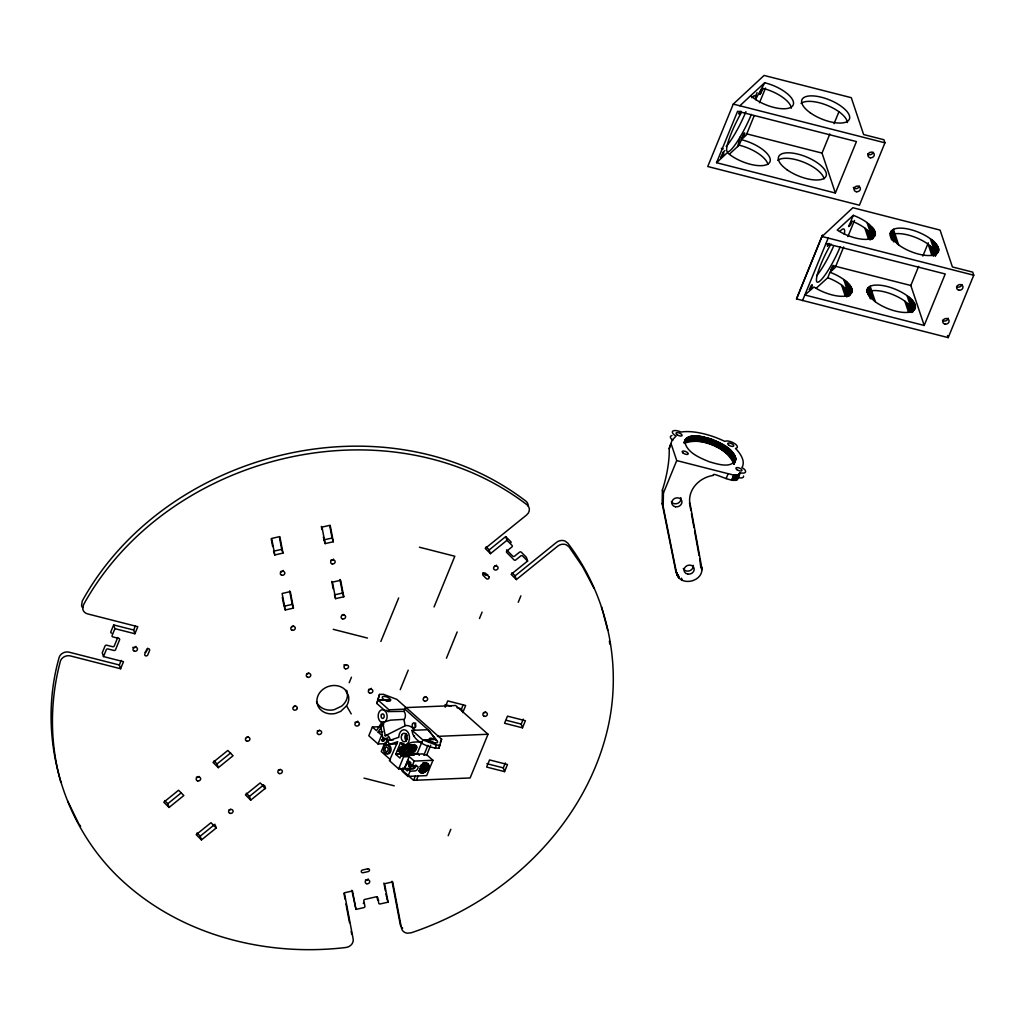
<?xml version="1.0" encoding="UTF-8"?>
<svg xmlns="http://www.w3.org/2000/svg" width="1025" height="1025" viewBox="0 0 1025 1025"><rect width="100%" height="100%" fill="white"/><g stroke="black" fill="none" stroke-linecap="round" stroke-linejoin="round"><path stroke-width="1.5" d="M383.529 738.474C387.77 740.127 378.763 742.587 383.529 738.474A1.678 1.012 -48.3 0 1 384.426 738.436L387.95 740.076L389.064 744.509L396.982 743.753M416.278 745.777L408.603 746.11L408.142 745.431C411.051 744.752 418.713 743.881 416.252 749.07C413.69 754.9 406.079 752.517 401.223 753.221C395.97 751.62 402.3 743.868 406.336 745.495L404.004 744.791L403.107 748.391L400.685 750.633L398.148 751.082L400.685 750.979L398.904 751.171M412.665 764.957C410.218 769.237 406.451 764.381 410.551 762.331M414.228 745.175C411.025 745.406 407.002 751.85 411.512 752.798M419.558 769.877C420.25 778.09 432.922 767.917 427.617 763.535A5.817 3.511 -48.3 0 0 424.517 763.676L421.237 766.252L419.558 769.877L427.566 769.544M422.236 769.647L418.879 770.954L422.146 770.364L423.299 768.673M423.338 764.009L423.338 762.984M677.077 573.654L675.513 569.887L662.163 503.493L662.393 490.027A46.112 13.825 -75.7 0 0 669.223 449.091L670.85 443.979M743.561 476.048A7.111 2.857 22.2 0 1 737.731 477.483C737.577 486.773 711.068 470.373 713.438 475.382A26.202 22.665 -18.5 0 0 689.62 501.212L701.817 568.004C703.611 581.982 679.588 587.248 676.538 572.962L663.188 506.555L663.418 493.102L662.393 490.027M735.796 459.367C733.657 448.053 720.601 443.069 711.119 439.046C703.355 436.945 688.941 431.756 684.674 441.493C686.814 452.807 699.87 457.803 709.351 461.814C717.116 463.915 731.53 469.104 735.796 459.367L733.772 464.299M700.793 567.299L699.652 558.715M671.055 443.62L676.718 460.571L728.147 473.704C730.236 473.845 739.678 478.047 739.781 472.679A7.111 2.857 22.2 0 0 745.521 471.987A7.111 2.857 22.2 0 0 741.908 467.528A50.75 20.41 22.2 0 0 735.514 448.438A7.111 2.857 22.2 0 0 734.592 443.518A7.111 2.857 22.2 0 0 724.765 441.378A44.434 17.873 22.2 0 0 681.036 432.063A7.162 2.883 22.2 0 0 672.797 431.102A7.162 2.883 22.2 0 0 676.077 436.086L672.208 440.071L669.03 448.553M389.052 744.586L397.738 741.664L389.436 760.678L398.674 768.904L404.286 768.66L409.218 756.617L414.215 761.075L432.934 760.294L426.669 775.618L407.95 776.399L402.261 771.338L403.081 767.763M759.845 94.146L760.307 92.557M432.934 760.294L426.784 754.81L423.978 754.925L422.825 753.9L401.287 754.797L399.942 758.09L395.714 754.323L400.416 742.843C408.386 743.433 407.617 751.94 401.313 753.221M401.416 746.597L406.195 746.392L407.412 747.289C406.015 754.118 416.048 748.865 414.305 744.368M422.825 765.188L422.672 766.405L421.506 766.457L422.364 764.048M422.979 764.022L423.12 762.997M423.299 769.608L425.952 766.264L426.413 762.856M411.063 754.848L411.781 754.362M739.858 473.653L737.564 479.213M382.914 725.2L381.979 722.522A6.458 4.446 87.6 0 1 378.199 716.219L378.212 715.463A6.458 4.446 87.6 0 1 380.121 710.748L381.108 710.043A6.458 4.446 87.6 0 1 387.04 715.322L387.091 716.872A6.458 4.446 87.6 0 1 385.182 721.6L383.914 721.908L383.337 725.444L385.208 735.783L405.618 725.559A17.438 12.005 87.6 0 1 414.715 730.172M408.386 764.74L409.308 763.1L407.732 763.164M825.945 243.54L945.229 273.983L924.191 325.45L804.894 295.008L813.94 287A25.843 10.391 22.2 0 0 849.007 295.123C856.464 291.01 848.405 282.362 843.78 279.53A25.843 10.391 22.2 0 0 830.929 272.624L829.981 272.278L827.739 277.749L816.207 288.204M875.273 235.084L873.838 229.267L867.073 222.592A25.843 10.391 22.2 0 0 854.222 215.686L853.274 215.34L837.233 230.061A25.843 10.391 22.2 0 0 872.288 238.184L875.273 235.084L872.877 227.947M866.996 290.395L867.586 288.435L870.161 286.257A25.843 10.391 22.2 0 1 907.087 295.687C911.712 298.518 919.771 307.167 912.301 311.28A25.843 10.391 22.2 0 1 875.376 301.85L868.598 295.187L866.996 290.395L868.598 295.187M890.289 233.457L890.879 231.496L893.441 229.331A25.843 10.391 22.2 0 1 930.38 238.748C934.992 241.58 943.051 250.228 935.594 254.341A25.843 10.391 22.2 0 1 898.656 244.924L891.891 238.248L890.289 233.457L891.891 238.248M403.209 769.621L402.53 771.274M386.028 710.338L384.785 710.543L376.841 703.47L379.506 694.425L383.35 694.271L396.906 699.409L441.621 739.192L438.956 748.224C429.014 748.353 412.332 741.011 412.088 730.351L428.002 729.685L435.92 739.435L422.902 739.973L412.088 730.351M376.841 703.47L379.506 694.425M438.956 748.224L439.623 745.354M422.069 766.431L422.377 765.201M737.59 146.575L740.383 136.556M410.525 763.048L408.962 764.496L409.411 763.1M408.796 763.676L408.475 764.509L411.614 764.407M113.66 624.917L114.915 628.658L134.916 633.757L133.66 630.016L113.66 624.917L110.854 631.759A1.294 1.115 -18.5 0 0 111.597 633.155M60.821 782.024C49.61 742.805 49.866 700.818 60.308 661.471A7.752 6.701 -18.5 0 1 62.128 658.332L63.089 657.486A7.752 6.701 -18.5 0 1 70.43 655.936L120.604 668.748L123.5 661.676L103.487 656.577L106.292 649.735A1.294 1.115 -18.5 0 1 107.932 648.94L113.903 650.465A1.294 1.115 -18.5 0 0 115.543 649.683L119.579 639.818A1.294 1.115 -18.5 0 0 118.823 638.421L112.852 636.897A1.294 1.115 -18.5 0 1 112.109 635.5L114.915 628.658M117.747 637.486L114.288 645.929A1.294 1.115 -18.5 0 1 112.648 646.724L106.677 645.199A1.294 1.115 -18.5 0 0 105.037 645.993L102.231 652.835L103.487 656.577M120.604 668.748L119.348 664.994L121.232 660.382M133.66 630.016L135.262 626.121M134.916 633.757L137.798 626.698L87.625 613.898A7.752 6.701 -18.5 0 1 82.807 609.247L83.512 604.737C166.588 454.075 388.167 398.712 527.042 504.812A7.752 6.701 -18.5 0 1 526.607 514.986L485.222 548.426L490.45 553.654L506.952 540.329L505.697 536.587L489.194 549.913L490.45 553.654M147.715 648.21L146.524 651.131A1.614 1.397 -18.5 0 1 145.012 652.169M349.205 682.701L351.447 677.217M380.852 641.483L398.674 597.934M379.878 726.699L372.382 727.007L368.808 735.771L378.033 743.983L385.528 743.676L389.167 739.935M404.913 709.146L404.004 711.363L388.27 711.581L389 709.812L404.913 709.146L428.002 729.685L436.65 740.434A4.523 1.819 22.2 0 1 435.407 742.958A4.523 1.819 22.2 0 1 429.334 739.819L422.902 739.973L421.557 743.253M378.033 743.983L381.62 735.22L378.071 732.068L382.069 725.854M400.237 689.671L408.206 670.183M434.062 606.967L454.818 556.242L419.417 547.209M384.798 742.92L381.262 751.568L390.499 759.781M385.528 743.676L387.911 737.833M398.674 768.904L403.594 756.86L409.218 756.617M446.439 658.217L457.176 631.938M404.619 768.545L407.963 760.396L410.615 762.754L409.949 764.368L412.088 766.277L417.021 766.085A2.908 1.755 -48.3 0 1 417.931 768.302A2.908 1.755 -48.3 0 1 415.304 770.902L410.077 771.197L407.937 769.301L407.271 770.915L404.619 768.545L413.28 768.186L414.395 765.47M401.223 753.221L395.714 754.323L417.239 753.413L421.762 742.382M407.95 776.399L410.077 771.197M412.088 766.277L414.215 761.075M479.457 618.549L482.096 612.117M399.737 768.007L413.588 780.332L415.356 776.015M423.978 754.925L427.912 745.316M445.183 707.199L447.758 700.908L465.67 705.482L462.762 712.593M416.393 780.217L418.187 775.835M421.762 767.097L423.543 762.728M426.528 755.451L430.718 745.201M435.113 748.391L436.458 745.111L440.302 744.944M440.276 742.472L441.621 739.192M462.339 711.35L461.506 708.852L462.967 705.277M518.253 602.277L520.892 595.832M733.272 104.102L707.75 166.511L859.424 205.218L884.947 142.808L883.922 139.733L863.627 134.557L851.288 97.682L764.099 75.44L733.272 104.102L884.947 142.808M716.552 162.706L737.603 111.251L856.439 141.578L835.388 193.033L716.552 162.706L727.391 152.635L728.16 153.327A25.651 10.314 22.2 0 0 769.006 163.206A25.651 10.314 22.2 0 0 741.472 139.72L739.102 145.166L729.8 153.801M405.118 707.622L455.689 705.507L488.015 734.259L470.129 777.962L413.588 780.332M448.194 835.721L450.821 829.289M755.246 97.08L757.052 92.673M756.13 98.349L764.765 82.794A25.638 10.314 22.2 0 1 792.043 98.848A25.638 10.314 22.2 0 1 781.319 108.676A25.638 10.314 22.2 0 1 750.672 95.697L739.858 105.78M754.092 115.979L746.277 135.095L741.344 139.695M759.499 102.743L765.521 88.047M504.556 771.633L507.477 764.509L489.553 759.935L486.644 767.059L504.556 771.633L503.313 767.879L505.325 762.959M522.481 727.827L525.389 720.716L507.477 716.142L504.556 723.266L522.481 727.827L521.225 724.086L523.237 719.153M663.418 493.102L676.718 460.571M684.123 442.287L685.418 439.328M684.264 442.544L685.776 438.854M686.199 438.418L684.188 443.338C701.279 436.727 726.315 446.938 733.785 463.684L735.796 458.764M684.674 442.941L686.699 438.008M685.238 442.569L687.25 437.637M685.853 442.223L687.865 437.303M686.532 441.929L688.544 436.996M687.262 441.66L689.287 436.74M688.07 441.442L690.081 436.509M688.915 441.25L690.927 436.33M689.825 441.096L691.837 436.176M690.773 440.993L692.785 436.061M691.772 440.917L693.797 435.997M692.823 440.891L694.835 435.958M693.912 440.891L695.924 435.971M695.04 440.942L697.064 436.022M696.206 441.032L698.217 436.099M697.41 441.16L699.422 436.227M698.627 441.327L700.652 436.394M699.883 441.532L701.907 436.599M701.164 441.775L703.176 436.842M702.458 442.057L704.47 437.124M703.778 442.364L705.892 437.47M835.388 193.033L822.024 153.097L829.84 133.98M834.055 123.692L838.86 111.93M705.098 442.723L707.109 437.79M706.43 443.107L708.442 438.175M707.762 443.518L709.787 438.597M709.108 443.979L711.119 439.046M710.44 444.453L712.452 439.533M711.773 444.978L713.784 440.045M713.092 445.516L715.104 440.583M714.399 446.08L716.411 441.16M715.693 446.682L717.705 441.749M716.962 447.297L718.973 442.364M718.205 447.938L720.216 443.005M719.422 448.591L721.433 443.671M720.613 449.27L722.625 444.35M721.767 449.975L723.778 445.042M722.881 450.68L724.893 445.747M723.957 451.397L725.969 446.477M724.995 452.14L727.007 447.208M725.982 452.883L727.993 447.951M726.917 453.627L728.929 448.707M727.801 454.382L729.813 449.463M728.634 455.138L730.658 450.218M729.416 455.894L731.427 450.974M730.133 456.65L732.145 451.73M730.799 457.406L732.811 452.486M731.389 458.149L733.413 453.229M796.54 298.916L822.396 235.302L796.54 298.916L948.228 337.622L973.75 275.213L972.725 272.137L952.417 266.961L940.079 230.1L852.851 207.716L822.063 236.506L973.75 275.213M731.927 458.893L733.938 453.972M732.401 459.623L734.413 454.69M732.798 460.34L734.81 455.42M733.131 461.045L735.143 456.112M726.123 478.624L728.147 473.704M733.4 461.737L735.412 456.804M733.605 462.403L735.617 457.483M733.733 463.057L735.745 458.137M734.041 464.21L735.553 460.507M802.549 300.568L828.187 238.069M731.735 480.02L733.759 475.1M731.952 480.059L733.977 475.139M732.17 480.097L734.195 475.177M732.388 480.136L734.4 475.203M732.606 480.161L734.618 475.241M732.811 480.187L734.822 475.267M733.016 480.213L735.04 475.292M733.221 480.238L735.245 475.305M733.426 480.251L735.642 475.344M733.823 480.277L735.835 475.344M734.015 480.277L736.027 475.357M734.207 480.289L736.219 475.357M734.387 480.289L736.398 475.357M734.566 480.277L736.77 475.344M734.925 480.264L736.937 475.344M735.092 480.251L737.27 475.305M735.425 480.213L737.436 475.28M735.578 480.187L737.744 475.228M735.886 480.136L737.897 475.203M736.027 480.097L738.179 475.126M736.296 480.02L738.448 475.049M736.552 479.931L739.243 473.793M736.898 479.764L739.807 472.794M737.18 479.585L739.858 473.025M853.274 215.34L851.032 220.811L851.98 221.169A25.843 10.391 22.2 0 1 864.831 228.075L870.648 233.418L873.159 238.428L872.352 236.019M843.665 246.922L835.247 267.499L829.981 272.278M847.88 236.621L854.491 220.452M924.191 325.45L910.828 285.501L918.643 266.385M922.846 256.096L928.266 242.861M759.858 94.377L762.818 88.675L759.986 94.454L761.767 89.739L759.858 94.364L761.742 89.777L760.371 92.417M421.518 765.239L420.942 766.469L419.776 766.521M828.136 243.463L827.38 246.243L829.353 243.527M739.666 111.264L738.884 114.044L740.908 111.187M382.235 721.767L376.495 730.671L372.382 727.007M407.847 746.328L409.257 744.573M383.914 721.908L380.813 726.597L383.107 739.294L384.439 738.474M346.565 705.815L340.672 711.401L335.457 713.451A16.157 13.978 -18.5 0 1 317.801 705.572L317.109 703.24A16.157 13.978 -18.5 0 1 322.708 689.543L325.002 687.98A16.157 13.978 -18.5 0 1 345.156 689.748L348.564 696.142A16.157 13.978 -18.5 0 1 346.565 705.815L351.229 713.913M383.107 739.294L386.822 738.141M385.028 721.728L390.397 720.165L404.222 719.332A5.163 3.562 87.6 0 0 404.004 711.363M722.587 152.712L724.867 150.585M750.672 95.697L764.637 82.756M169.048 807.457L163.782 802.191L178.555 790.249L183.821 795.528L169.048 807.457L167.793 803.715L181.335 792.773M218.299 767.674L213.033 762.395L227.806 750.454L233.072 755.733L218.299 767.674L217.044 763.92L230.587 752.978M506.529 549.887L512.782 556.152A1.294 1.115 -18.5 0 0 514.576 556.165L519.508 552.193A1.294 1.115 -18.5 0 1 521.302 552.206L526.363 557.28L527.619 561.021L511.116 574.346L516.344 579.586L557.728 546.146A7.752 6.701 -18.5 0 1 566.223 544.749L569.029 546.85L582.7 566.902L593.975 588.222M516.344 579.586L515.088 575.832L556.472 542.404A7.752 6.701 -18.5 0 1 564.967 541.008L567.773 543.109C607.863 595.82 622.893 666.404 607.172 730.812C590.567 799.423 544.249 858.297 485.748 896.67A284.245 245.91 -18.5 0 1 411.166 932.801L407.322 933.198A7.752 6.701 -18.5 0 1 401.48 928.137L392.678 881.897L384.567 883.729L388.078 902.167L380.211 903.935A1.294 1.115 -18.5 0 1 378.738 903.115L377.7 897.618A1.294 1.115 -18.5 0 0 376.226 896.798L364.554 899.489A1.294 1.115 -18.5 0 0 363.849 900.732L364.9 906.241A1.294 1.115 -18.5 0 1 363.849 907.625L355.982 909.393L351.818 890.289M215.404 825.484L216.237 827.982L201.464 839.923L200.208 836.169L214.981 824.241M264.655 785.688L265.488 788.187L250.715 800.128L249.459 796.387L263.656 784.919M409.18 763.228L408.347 763.574M385.208 735.783L385.413 735.668A5.163 3.562 87.6 0 1 390.153 739.883L393.318 739.909M935.646 252.176L936.453 254.584L933.942 249.575L928.137 244.219A25.843 10.391 22.2 0 0 891.199 234.802L890.136 235.417L891.66 239.965M866.842 292.343L867.919 291.741A25.843 10.391 22.2 0 1 904.844 301.158L910.648 306.513L913.16 311.51L912.353 309.102M413.703 736.27L414.548 735.924M406.015 744.855C412.191 741.408 413.869 742.138 421.377 741.946M403.466 754.938L400.98 754.951L401.121 756.066M390.179 740.204L398.827 737.295L398.84 736.578A7.752 5.343 87.6 0 1 405.836 730.223A7.752 5.343 87.6 0 1 408.732 741.741A7.752 5.343 87.6 0 1 400.416 742.843L407.386 746.802M399.776 751.017L401.352 750.608M282.977 553.103L281.734 549.362L273.547 551.207L274.803 554.948L282.977 553.103L279.838 536.6L271.663 538.433L274.803 554.948M323.887 539.868L332.062 538.023L333.317 541.764L325.13 543.609L323.336 537.023M284.438 607.479L285.27 609.977L293.445 608.132L292.189 604.391L284.015 606.236L282.323 597.306M334.342 594.897L342.529 593.052L343.785 596.793L335.598 598.638L334.765 596.14M395.714 754.323L402.992 753.029M414.19 751.658L399.84 752.824M399.891 751.017L402.71 750.543L397.521 750.761M405.016 752.606L409.705 751.85L406.297 748.545L409.475 751.133L406.425 747.635L409.718 749.339L406.31 746.841M405.067 753.067L406.361 752.888M402.992 752.683L409.705 751.85L407.335 750.364L415.714 750.018M408.937 752.901L410.756 752.709M389 709.812L378.187 700.19L385.362 700.318A4.523 1.819 22.2 0 0 390.602 699.832L390.282 699.268A4.523 1.819 22.2 0 0 383.542 696.423A4.523 1.819 22.2 0 0 384.375 699.806M378.187 700.19L390.512 699.665M378.071 732.068L382.876 731.863M383.196 738.653L384.631 738.602M437.432 736.373L488.015 734.259M382.876 738.91L384.747 738.833M382.581 739.217L384.785 739.127M382.351 739.563L384.747 739.461M382.184 739.922L384.618 739.819M382.107 740.268L384.413 740.165M382.107 740.588L384.157 740.498M382.184 740.844L383.85 740.78M382.338 741.049L383.517 740.998M403.043 745.88L405.58 745.777L400.416 742.843M408.309 745.662L415.753 745.354M402.133 746.379L406.323 746.2M410.423 746.213L414.292 746.059M401.262 747.058L407.309 746.802M416.611 746.418L410.102 746.687L410.782 747.456M399.724 747.609L403.645 747.443M410.026 747.174L413.946 747.02M408.552 747.545L416.714 747.212M400.493 747.891L407.617 747.584M399.993 748.519L403.107 748.391M408.732 748.16L413.408 747.968M399.865 748.814L408.642 748.442L405.977 746.213L407.13 746.815M408.693 747.545L410.154 748.378L416.598 748.109M399.635 749.39L402.402 749.275M409.936 748.967L412.703 748.852M399.417 749.775L416.252 749.07M398.584 750.159L401.582 750.044M408.885 749.736L411.871 749.608M407.822 750.338L410.987 750.197M399.186 750.71L405.413 750.454M408.437 750.659L410.077 750.582M399.186 751.568L404.708 751.338M415.01 750.902L407.732 751.21L409.705 751.85M399.404 752.286L403.888 752.094M410.128 752.388L413.293 752.26M400.455 753.144L412.383 752.645M414.369 755.002L402.287 754.836M407.976 754.848L413.78 754.733M410.077 763.625L408.501 764.15L409.539 764.112L409.449 763.1M424.517 763.676L427.617 763.535M422.659 764.035L424.747 763.945L424.222 762.946M423.338 764.304L428.296 764.099M408.655 765.124L411.333 765.009M408.655 765.675L412.204 765.521M420.622 765.278L428.719 764.906M408.796 766.136L411.678 766.008M409.077 766.482L411.102 766.392M409.475 766.687L410.525 766.636M421.237 766.252L428.86 765.931M420.429 767.43L428.706 767.084M407.937 769.301L413.178 769.006A2.908 1.755 -48.3 0 0 415.894 764.996M419.853 768.673L428.271 768.314M418.879 770.954L426.669 770.685M419.84 771.902L425.606 771.658M420.391 772.594L424.452 772.414M421.185 773.004L423.287 772.914M405.195 745.559L404.004 744.791L405.81 745.508M408.834 754.49L411.281 754.515M406.297 754.592L409.526 754.682M404.145 754.682L409.423 754.913M403.914 754.913L402.992 754.861M412.05 754.349L413.178 754.528M400.852 749.083L403.952 749.672M762.395 88.24L762.523 88.265A25.651 10.314 22.2 0 1 791.3 108.202M739.102 145.166L739.23 145.204A25.651 10.314 22.2 0 1 767.93 164.525M746.943 133.929L822.024 153.097M834.632 266.064L910.828 285.501M333.215 629.324L367.463 638.062M445.081 704.662L451.051 706.174M457.022 707.698L461.506 708.852M506.299 720.28L521.225 724.086M119.348 664.994L69.175 652.195A7.752 6.701 -18.5 0 0 61.833 653.732L60.872 654.578A7.752 6.701 -18.5 0 0 59.053 657.717C36.464 737.552 62.922 828.315 125.101 883.281C184.487 936.363 267.845 956.837 345.963 947.484A7.752 6.701 -18.5 0 0 353.164 939.028L344.362 892.788L352.485 890.956L355.982 909.393M486.888 763.689L503.313 767.879M364.054 778.129L394.241 785.829M386.515 710.428L388.27 711.581M827.739 277.749L828.687 278.095A25.843 10.391 22.2 0 1 841.551 285.001L847.355 290.357L849.866 295.367L849.059 292.958M422.902 739.973L436.458 745.111M404.824 744.752L406.246 745.495M436.65 740.434L434.946 739.294A4.523 1.819 22.2 0 0 429.142 739.281L429.334 739.819M425.349 762.895L426.554 763.881L425.49 763.92L426.4 765.034M410.064 745.354L411.563 746.623L410.961 745.316M405.106 746.443L404.106 745.585L407.412 747.289L405.593 747.366L407.181 748.224L406.143 747.34M406.425 747.635L409.488 750.274M417.239 753.413L419.366 755.297M401.287 754.797L403.594 756.86M505.697 536.587L510.77 541.648A1.294 1.115 -18.5 0 1 510.975 542.75M506.952 540.329L512.013 545.403A1.294 1.115 -18.5 0 1 511.847 547.004L506.914 550.989A1.294 1.115 -18.5 0 0 506.529 552.27L514.038 559.893A1.294 1.115 -18.5 0 0 515.831 559.906L520.764 555.934A1.294 1.115 -18.5 0 1 522.558 555.947L527.619 561.021M486.145 546.85L489.194 549.913M511.962 572.693L515.088 575.832M482.942 572.693L485.094 574.858A1.614 1.397 -18.5 0 0 487.708 574.474M265.488 788.187L260.222 782.921L245.449 794.849L250.715 800.128M214.033 760.909L217.044 763.92M246.295 793.222L249.459 796.387M216.237 827.982L210.971 822.703L196.198 834.645L201.4 839.859M164.628 800.551L167.793 803.715M197.031 832.979L200.157 836.118M678.204 575.025L678.832 577.664M408.962 745.406L409.552 746.059M409.564 747.507L410.154 748.378M78.976 823.882L80.603 826.432M412.012 745.277L412.422 745.944M425.337 765.086L425.952 766.264L424.901 766.316L424.35 768.622M67.612 800.948L78.169 822.601M937.888 246.692L938.695 249.101M937.145 245.411L938.746 250.215M936.184 244.104L938.567 251.24M935.018 242.758L938.157 252.176M933.647 241.413L937.516 253.008M932.097 240.081L936.658 253.726M934.902 250.894L936.107 254.482M930.367 238.748L935.851 255.289M932.776 248.242L935.466 256.301M931.405 246.897L934.313 255.584M929.854 245.552L933.403 256.173M928.137 244.219L931.93 255.571M947.536 335.572L948.228 337.622M893.441 229.331L898.656 244.924M892.378 229.933L896.939 243.591M891.507 230.663L895.389 242.246M890.879 231.496L894.018 240.901M914.595 303.631L915.402 306.039M890.469 232.432L892.852 239.568M913.852 302.349L915.453 307.141M891.199 234.802L893.582 241.887M912.891 301.03L915.274 308.166M890.341 234.558L891.148 236.967M911.725 299.697L914.877 309.102M910.354 298.352L914.236 309.934M908.803 297.007L913.377 310.665M911.609 307.82L912.814 311.421M907.087 295.687L912.558 312.215M909.483 305.168L911.738 311.895M908.112 303.823L911.02 312.522M906.561 302.49L909.611 311.587M904.844 301.158L908.637 312.497M874.581 230.548L875.388 232.957M873.838 229.267L875.452 234.059M871.711 226.615L874.863 236.019M870.34 225.269L874.223 236.852M868.79 223.924L873.364 237.582M871.609 234.738L872.813 238.338M867.073 222.592L872.557 239.132M869.469 232.086L871.724 238.799M868.111 230.74L871.019 239.427M866.561 229.395L870.11 240.017M864.831 228.075L868.623 239.414M870.161 286.257L875.376 301.85M869.085 286.872L873.646 300.53M868.226 287.602L872.096 299.185M867.586 288.435L870.738 297.839M867.176 289.37L869.559 296.507M867.919 291.741L870.289 298.826M867.048 291.497L867.855 293.906M851.301 287.474L852.108 289.883M850.558 286.193L852.159 290.998M849.597 284.886L851.98 292.022M848.418 283.541L851.57 292.945M847.06 282.195L850.929 293.791M845.51 280.85L850.071 294.508M848.316 291.677L849.52 295.264M843.78 279.53L849.264 296.058M846.189 289.024L848.431 295.738M844.818 287.679L847.726 296.366M843.267 286.334L846.817 296.955M841.551 285.001L845.343 296.34M700.793 564.929L701.869 568.593M700.869 566.107L701.894 569.183M700.844 566.71L701.882 569.772M662.163 503.493L663.188 506.555M681.522 578.19L682.202 580.24M678.55 576.05L679.242 578.1M677.423 574.128L678.447 577.203M677.41 574.679L678.102 576.729M675.513 569.887L677.781 576.229M675.795 571.028L677.23 575.192M386.822 898.425L388.078 902.167M263.553 785.176L264.796 788.917M423.876 762.959L424.529 765.111M346.681 690.273L347.308 692.4A16.157 13.978 -18.5 0 1 341.709 706.084L334.201 709.697A16.157 13.978 -18.5 0 1 316.546 701.817L316.494 701.613M601.508 606.877L602.905 612.117M603.264 613.437L607.71 630.106M333.317 541.764L330.178 525.261L321.991 527.093L325.13 543.609M343.785 596.793L340.633 580.291L332.459 582.123L335.598 598.638M329.781 526.017L332.062 538.023M339.954 579.522L342.529 593.052M392.024 881.269L400.224 924.396A7.752 6.701 -18.5 0 0 401.07 926.485M321.325 526.414L321.901 529.477M331.78 581.38L333.202 588.888M383.901 883.063L385.362 890.738M385.938 893.813L386.528 896.888M376.969 896.619L377.495 899.373A1.294 1.115 -18.5 0 0 378.738 900.219M293.445 608.132L290.306 591.63L282.131 593.462L285.27 609.977M279.556 537.933L281.734 549.362M289.627 590.887L292.189 604.391M343.939 893.416L345.053 899.245M345.938 903.922L349.499 922.615M351.152 931.289L351.652 933.954M271.189 538.753L272.663 546.53M689.441 502.801L690.863 510.565M691.427 513.666L693.976 527.644M694.553 530.758L699.088 555.614M403.978 719.588L405.067 725.649M609.363 641.176L609.811 644.123M423.581 762.972L423.876 765.137M408.911 763.663L408.962 764.496M801.038 103.435A25.651 10.314 22.2 0 1 827.431 105.46A25.651 10.314 22.2 0 1 847.432 122.526M777.744 160.361A25.651 10.314 22.2 0 1 803.51 162.142A25.651 10.314 22.2 0 1 824.062 178.85M751.709 97.67A31.327 5.253 -63.5 0 1 755.989 99.758M751.376 114.403A31.327 5.253 -63.5 0 1 740.767 135.902L739.999 137.209A31.327 5.253 -63.5 0 1 726.635 149.048A31.327 5.253 -63.5 0 1 741.216 112.84M859.334 186.05A3.242 2.806 -18.5 0 1 853.312 187.357M745.918 111.674A31.327 5.253 -63.5 0 1 727.378 145.012M726.763 145.742A31.327 5.253 -63.5 0 1 726.161 146.408M723.214 148.881A31.327 5.253 -63.5 0 1 721.369 148.305M873.185 152.264A3.242 2.806 -18.5 0 1 867.675 153.993M693.118 565.339A5.163 4.472 -18.5 0 1 689.441 570.835A5.163 4.472 -18.5 0 1 683.303 568.465M680.754 497.612A5.163 4.472 -18.5 0 1 677.781 503.301A5.163 4.472 -18.5 0 1 671.349 501.75M672.874 440.276A7.162 2.883 22.2 0 1 671.977 435.548M485.581 711.798A2.293 1.986 -18.5 0 1 483.454 712.631M343.823 614.411A2.293 1.986 -18.5 0 1 341.684 615.243M295.559 705.623A2.293 1.986 -18.5 0 1 293.816 706.456M371.281 688.313A2.293 1.986 -18.5 0 1 368.539 689.389M425.862 696.552A2.293 1.986 -18.5 0 1 423.735 697.384M357.84 721.152A2.293 1.986 -18.5 0 1 355.098 722.228M346.13 664.764A2.293 1.986 -18.5 0 1 343.875 664.918M319.582 730.236A2.293 1.986 -18.5 0 1 317.353 730.735M280.273 769.327A2.293 1.986 -18.5 0 1 278.428 769.89M308.717 673.041A2.293 1.986 -18.5 0 1 306.859 673.604M333.586 559.073A2.293 1.986 -18.5 0 1 330.844 560.15M230.702 809.34A2.293 1.986 -18.5 0 1 229.177 809.673M248.14 736.591A2.293 1.986 -18.5 0 1 246.397 737.436M293.483 625.75A2.293 1.986 -18.5 0 1 291.741 626.582M283.259 570.413A2.293 1.986 -18.5 0 1 280.504 571.489M198.888 776.386A2.293 1.986 -18.5 0 1 196.377 777.155M368.167 878.912A2.293 1.986 -18.5 0 1 365.425 879.988M363.644 902.487A1.294 1.115 -18.5 0 1 363.298 903.499M496.51 565.147A2.293 1.986 -18.5 0 1 494.537 566.287M402.671 928.15A7.752 6.701 -18.5 0 1 401.787 927.382M528.144 506.042A7.752 6.701 -18.5 0 0 525.787 501.058C386.925 394.971 165.345 450.334 82.256 600.996L81.564 605.506A7.752 6.701 -18.5 0 0 82.487 607.569M135.928 646.391A2.293 1.986 -18.5 0 1 132.827 647.339M415.548 727.097A2.588 1.781 87.6 0 1 415.791 723.15M383.542 699.767A4.523 1.819 22.2 0 1 387.591 701.356M428.77 741.536A4.523 1.819 22.2 0 1 430.487 741.536M431.512 741.767A4.523 1.819 22.2 0 1 433.601 742.587L434.536 743.125A4.523 1.819 22.2 0 1 435.305 743.727M407.489 739.538A2.255 1.55 87.6 0 1 406.259 737.27A2.255 1.55 87.6 0 1 407.502 735.117M385.887 745.854A4.523 3.113 87.6 0 1 390.153 746.2A4.523 3.113 87.6 0 1 390.307 752.388A4.523 3.113 87.6 0 1 386.066 752.811M406.336 740.96A4.267 2.934 87.6 0 1 406.361 733.58M948.074 318.186A3.229 2.793 -18.5 0 1 942.5 320.3M833.44 246.487A29.712 5.138 -63.3 0 1 816.643 275.712M839.859 231.355A29.712 5.138 -63.3 0 1 844.28 234.328M840.18 246.846A29.712 5.138 -63.3 0 1 817.348 282.183A29.712 5.138 -63.3 0 1 831.019 243.937M961.924 284.514A3.229 2.793 -18.5 0 1 956.607 286.539M720.895 157.504C725.136 154.634 724.291 148.048 720.908 157.35M741.908 137.952C746.174 135.057 745.329 128.292 741.908 137.875M809.378 289.627C813.389 287.615 813.12 279.607 809.378 289.627M830.762 270.254C834.734 268.345 834.388 260.363 830.762 270.254M848.674 226.461C852.659 224.488 852.326 216.544 848.674 226.461M297.314 708.39L297.045 709.069A2.293 1.986 -18.5 0 1 292.868 708.006L293.137 707.327A2.293 1.986 -18.5 0 1 297.314 708.39M359.378 724.227L359.096 724.906A2.293 1.986 -18.5 0 1 355.316 725.354A2.293 1.986 -18.5 0 1 356.649 722.113A2.293 1.986 -18.5 0 1 359.378 724.227M146.588 649.735L144.794 654.117A1.614 1.397 -18.5 0 0 145.729 655.872A1.614 1.397 -18.5 0 0 147.779 654.885L149.573 650.503A1.614 1.397 -18.5 0 0 148.638 648.748A1.614 1.397 -18.5 0 0 146.588 649.735M494.703 566.364L494.37 566.582A2.293 1.986 -18.5 0 0 495.011 569.964A2.293 1.986 -18.5 0 0 498.048 567.517L497.945 567.184A2.293 1.986 -18.5 0 0 494.703 566.364M367.629 868.841L362.594 869.969A1.614 1.397 -18.5 0 0 361.287 871.698A1.614 1.397 -18.5 0 0 363.119 872.723L368.154 871.596A1.614 1.397 -18.5 0 0 369.461 869.853A1.614 1.397 -18.5 0 0 367.629 868.841M488.81 576.614L485.568 573.359A1.614 1.397 -18.5 0 0 483.326 573.347A1.614 1.397 -18.5 0 0 483.108 575.358L486.35 578.6A1.614 1.397 -18.5 0 0 488.592 578.613A1.614 1.397 -18.5 0 0 488.81 576.614M810.288 112.814A25.651 10.314 22.2 0 0 849.353 119.233A25.651 10.314 22.2 0 0 817.271 96.376A25.651 10.314 22.2 0 0 810.288 112.814M870.251 157.786A3.242 2.806 -18.5 0 0 874.184 154.006A3.242 2.806 -18.5 0 0 868.816 153.148A3.242 2.806 -18.5 0 0 870.251 157.786M787.008 169.753A25.651 10.314 22.2 0 0 826.06 176.172A25.651 10.314 22.2 0 0 793.978 153.314A25.651 10.314 22.2 0 0 787.008 169.753M856.362 191.739A3.242 2.806 -18.5 0 0 860.295 187.947A3.242 2.806 -18.5 0 0 854.94 187.088A3.242 2.806 -18.5 0 0 856.362 191.739M736.962 469.655A3.229 1.294 22.2 0 0 741.921 470.539A3.229 1.294 22.2 0 0 737.974 467.643A3.229 1.294 22.2 0 0 736.962 469.655M675.411 506.786A5.163 4.472 -18.5 0 0 681.843 500.917A5.163 4.472 -18.5 0 0 673.387 499.303A5.163 4.472 -18.5 0 0 675.411 506.786M687.698 574.09A5.163 4.472 -18.5 0 0 694.092 568.183A5.163 4.472 -18.5 0 0 685.61 566.633A5.163 4.472 -18.5 0 0 687.698 574.09M683.175 453.088A3.229 1.294 22.2 0 0 688.172 454.011A3.229 1.294 22.2 0 0 684.264 451.102A3.229 1.294 22.2 0 0 683.175 453.088M728.737 445.093A3.229 1.294 22.2 0 0 733.708 445.977A3.229 1.294 22.2 0 0 729.762 443.082A3.229 1.294 22.2 0 0 728.737 445.093M677.051 434.702A3.229 1.294 22.2 0 0 682.022 435.587A3.229 1.294 22.2 0 0 678.076 432.691A3.229 1.294 22.2 0 0 677.051 434.702M366.668 883.729A2.293 1.986 -18.5 0 0 369.705 881.282A2.293 1.986 -18.5 0 0 366.028 880.347A2.293 1.986 -18.5 0 0 366.668 883.729M134.442 651.208A2.293 1.986 -18.5 0 0 137.465 648.761A2.293 1.986 -18.5 0 0 133.801 647.826A2.293 1.986 -18.5 0 0 134.442 651.208M230.048 813.363A2.293 1.986 -18.5 0 0 233.072 810.916A2.293 1.986 -18.5 0 0 229.408 809.981A2.293 1.986 -18.5 0 0 230.048 813.363M307.731 677.294A2.293 1.986 -18.5 0 0 310.754 674.847A2.293 1.986 -18.5 0 0 307.09 673.912A2.293 1.986 -18.5 0 0 307.731 677.294M197.633 780.909A2.293 1.986 -18.5 0 0 200.657 778.462A2.293 1.986 -18.5 0 0 196.992 777.514A2.293 1.986 -18.5 0 0 197.633 780.909M484.325 716.308A2.293 1.986 -18.5 0 0 487.349 713.861A2.293 1.986 -18.5 0 0 483.672 712.926A2.293 1.986 -18.5 0 0 484.325 716.308M424.606 701.074A2.293 1.986 -18.5 0 0 427.63 698.627A2.293 1.986 -18.5 0 0 423.966 697.692A2.293 1.986 -18.5 0 0 424.606 701.074M369.794 693.131A2.293 1.986 -18.5 0 0 372.818 690.683A2.293 1.986 -18.5 0 0 369.154 689.748A2.293 1.986 -18.5 0 0 369.794 693.131M279.3 773.567A2.293 1.986 -18.5 0 0 282.323 771.12A2.293 1.986 -18.5 0 0 278.659 770.185A2.293 1.986 -18.5 0 0 279.3 773.567M318.608 734.477A2.293 1.986 -18.5 0 0 321.632 732.029A2.293 1.986 -18.5 0 0 317.968 731.094A2.293 1.986 -18.5 0 0 318.608 734.477M345.476 668.787A2.293 1.986 -18.5 0 0 348.513 666.34A2.293 1.986 -18.5 0 0 344.836 665.404A2.293 1.986 -18.5 0 0 345.476 668.787M342.555 618.921A2.293 1.986 -18.5 0 0 345.592 616.473A2.293 1.986 -18.5 0 0 341.914 615.538A2.293 1.986 -18.5 0 0 342.555 618.921M332.087 563.891A2.293 1.986 -18.5 0 0 335.124 561.444A2.293 1.986 -18.5 0 0 331.447 560.508A2.293 1.986 -18.5 0 0 332.087 563.891M246.884 741.113A2.293 1.986 -18.5 0 0 249.908 738.666A2.293 1.986 -18.5 0 0 246.243 737.731A2.293 1.986 -18.5 0 0 246.884 741.113M292.228 630.26A2.293 1.986 -18.5 0 0 295.251 627.812A2.293 1.986 -18.5 0 0 291.587 626.877A2.293 1.986 -18.5 0 0 292.228 630.26M281.76 575.23A2.293 1.986 -18.5 0 0 284.796 572.783A2.293 1.986 -18.5 0 0 281.119 571.847A2.293 1.986 -18.5 0 0 281.76 575.23M412.473 724.022A2.588 1.781 87.6 0 0 413.946 728.019A2.588 1.781 87.6 0 0 415.561 724.278A2.588 1.781 87.6 0 0 412.473 724.022M381.39 714.784A2.255 1.55 87.6 0 0 382.479 718.41A2.255 1.55 87.6 0 0 384.08 715.322A2.255 1.55 87.6 0 0 381.39 714.784M385.208 748.173A2.255 1.55 87.6 0 0 386.553 751.632A2.255 1.55 87.6 0 0 387.911 748.314A2.255 1.55 87.6 0 0 385.208 748.173M401.8 734.874A4.267 2.934 87.6 0 0 403.85 741.716A4.267 2.934 87.6 0 0 406.861 735.899A4.267 2.934 87.6 0 0 401.8 734.874M383.901 746.892A4.523 3.113 87.6 0 0 386.476 753.887A4.523 3.113 87.6 0 0 389.295 747.327A4.523 3.113 87.6 0 0 383.901 746.892M944.999 324.105A3.229 2.793 -18.5 0 0 949.022 320.428A3.229 2.793 -18.5 0 0 943.743 319.428A3.229 2.793 -18.5 0 0 944.999 324.105M958.887 290.165A3.229 2.793 -18.5 0 0 962.911 286.488A3.229 2.793 -18.5 0 0 957.619 285.488A3.229 2.793 -18.5 0 0 958.887 290.165"/></g></svg>
